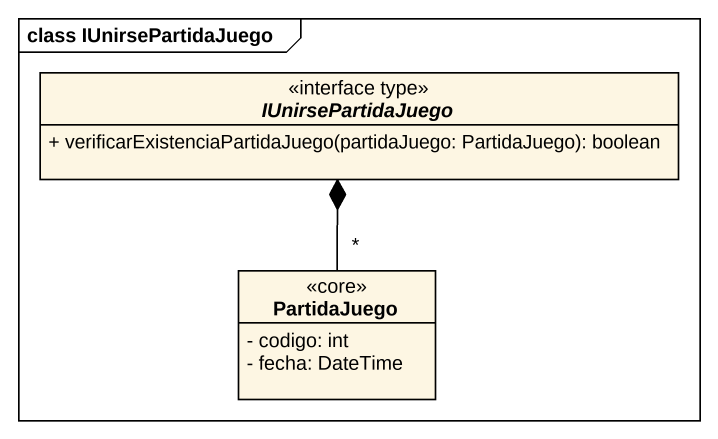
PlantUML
@startuml
mainframe class IUnirsePartidaJuego
hide circle
hide empty members
skinparam classAttributeIconSize 0
interface IUnirsePartidaJuego <<interface type>> {
  + verificarExistenciaPartidaJuego(partidaJuego: PartidaJuego): boolean
}
class PartidaJuego <<core>> {
  - codigo: int
  - fecha: DateTime
}
PartidaJuego "*" -up-* IUnirsePartidaJuego
@enduml
